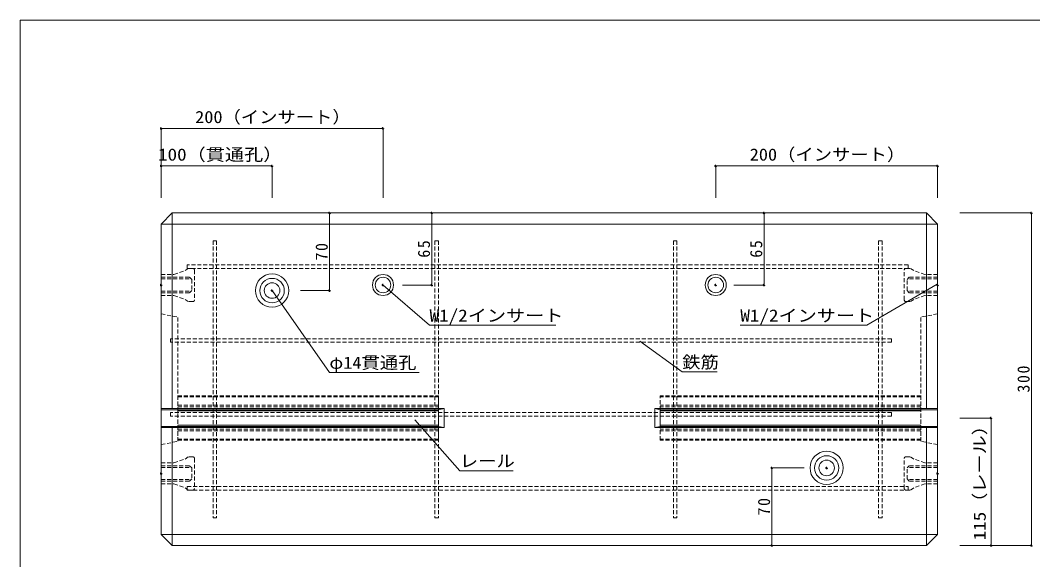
# Model space of a CAD drawing. Units: millimetres at full size, sheet at 1:3; details may follow other scales. Extents: x -3864 to -2494, y -501 to 501.
# Drawn here: x -3864 to -2951, y 15 to 501 of the extents above; entities that cross this region are included whole.
import ezdxf
from ezdxf.enums import TextEntityAlignment as Align

# ---------------------------------------------------------------- set-up
doc = ezdxf.new("R2010")
doc.units = ezdxf.units.MM
doc.header["$LTSCALE"] = 3
doc.header["$PDMODE"] = 32
doc.header["$PDSIZE"] = 1.5
doc.linetypes.add('DASHED1', pattern=[1.8, 1.2, -0.6])
doc.linetypes.add('USER2', pattern=[0.375, 0.25, -0.125])
doc.layers.add('0-0_0', color=4, linetype='DASHED1', lineweight=18)
doc.styles.add('ＭＳ ゴシック', font='')
doc.styles.get('ＭＳ ゴシック').set_extended_font_data('MS Gothic')

msp = doc.modelspace()

# ---------------------------------------------------------------- linework, layer by layer
at = {"layer": '0-0_0', "color": 7, "linetype": 'Continuous'}
for p, q in [((-3863.817, 501.26), (-3863.817, -501.24)), ((-2493.817, 501.26), (-3863.817, 501.26)), ((-3726.746, 327.388), (-3736.746, 317.388)), ((-3046.746, 327.388), (-3726.746, 327.388)), ((-3046.746, 327.388), (-3036.746, 317.388)), ((-3736.746, 317.388), (-3736.746, 37.388)), ((-3726.746, 317.388), (-3726.746, 150.888)), ((-3046.746, 317.388), (-3726.746, 317.388)), ((-3046.746, 150.888), (-3046.746, 317.388)), ((-3736.746, 150.888), (-3481.746, 150.888)), ((-3736.746, 150.888), (-3736.746, 133.888)), ((-3736.746, 149.888), (-3486.746, 149.888)), ((-3481.746, 133.888), (-3481.746, 150.888)), ((-3036.746, 150.888), (-3291.746, 150.888)), ((-3291.746, 133.888), (-3291.746, 150.888)), ((-3036.746, 149.888), (-3286.746, 149.888)), ((-3036.746, 150.888), (-3036.746, 133.888)), ((-3736.746, 134.888), (-3486.746, 134.888)), ((-3736.746, 133.888), (-3481.746, 133.888)), ((-3726.746, 133.888), (-3726.746, 37.388)), ((-3486.746, 134.888), (-3481.746, 133.888)), ((-3286.746, 134.888), (-3291.746, 133.888)), ((-3036.746, 133.888), (-3291.746, 133.888)), ((-3036.746, 134.888), (-3286.746, 134.888)), ((-3046.746, 37.388), (-3046.746, 133.888)), ((-3736.746, 37.388), (-3726.746, 27.388)), ((-3726.746, 37.388), (-3046.746, 37.388)), ((-3046.746, 37.388), (-3046.746, 27.388)), ((-3046.746, 37.388), (-3036.746, 37.388)), ((-3726.746, 27.388), (-3046.746, 27.388))]:
    msp.add_line(p, q, dxfattribs=at)
at = {"layer": '0-0_0', "linetype": 'Continuous'}
for p, q in [((-3736.746, 403.656), (-3536.746, 403.656)), ((-3736.746, 403.656), (-3736.746, 341.078)), ((-3536.746, 403.656), (-3536.746, 341.078)), ((-3736.746, 369.79), (-3636.746, 369.79)), ((-3736.746, 369.79), (-3736.746, 341.078)), ((-3636.746, 369.79), (-3636.746, 341.078)), ((-3036.746, 369.79), (-3236.746, 369.79)), ((-3236.746, 369.79), (-3236.746, 341.078)), ((-3036.746, 369.79), (-3036.746, 341.078)), ((-3584.916, 327.388), (-3611.256, 327.388)), ((-3584.916, 327.388), (-3584.916, 257.388)), ((-3492.725, 327.388), (-3519.065, 327.388)), ((-3492.725, 262.388), (-3492.725, 327.388)), ((-3193.139, 327.388), (-3220.358, 327.388)), ((-3193.139, 262.388), (-3193.139, 327.388)), ((-2988.51, 327.388), (-3016.713, 327.388)), ((-2952.097, 327.388), (-3016.713, 327.388)), ((-2952.097, 27.388), (-2952.097, 327.388)), ((-3585.093, 183.511), (-3636.746, 257.388)), ((-3584.916, 257.388), (-3611.256, 257.388)), ((-3494.772, 226.05), (-3536.746, 262.388)), ((-3492.725, 262.388), (-3519.065, 262.388)), ((-3193.139, 262.388), (-3220.358, 262.388)), ((-3494.772, 226.05), (-3380.772, 226.05)), ((-3266.997, 183.981), (-3305.223, 211.845)), ((-3585.093, 183.511), (-3504.093, 183.511)), ((-3266.997, 183.981), (-3235.497, 183.981)), ((-3721.746, 148.888), (-3486.746, 148.888)), ((-3051.746, 148.888), (-3286.746, 148.888)), ((-3467.49, 94.819), (-3508.059, 140.654)), ((-2988.51, 142.388), (-3016.713, 142.388)), ((-2988.51, 27.388), (-2988.51, 142.388)), ((-3721.746, 135.888), (-3486.746, 135.888)), ((-3051.746, 135.888), (-3286.746, 135.888)), ((-3467.49, 94.819), (-3419.49, 94.819)), ((-3186.115, 27.388), (-3186.115, 97.388)), ((-3186.115, 97.388), (-3157.141, 97.388)), ((-3186.115, 27.388), (-3157.141, 27.388)), ((-2988.51, 27.388), (-3016.713, 27.388)), ((-2952.097, 27.388), (-3016.713, 27.388))]:
    msp.add_line(p, q, dxfattribs=at)
at = {"layer": '0-0_0'}
for p, q in [((-3689.947, 302.385), (-3689.947, 52.385)), ((-3689.947, 302.385), (-3686.747, 302.385)), ((-3686.747, 302.385), (-3686.747, 52.385)), ((-3489.947, 302.385), (-3489.947, 52.385)), ((-3489.947, 302.385), (-3486.747, 302.385)), ((-3486.747, 302.385), (-3486.747, 52.385)), ((-3274.947, 302.385), (-3274.947, 52.385)), ((-3274.947, 302.385), (-3271.747, 302.385)), ((-3271.747, 302.385), (-3271.747, 52.385)), ((-3089.947, 302.385), (-3089.947, 52.385)), ((-3089.947, 302.385), (-3086.747, 302.385)), ((-3086.747, 302.385), (-3086.747, 52.385)), ((-3712.391, 277.388), (-3715.248, 275.388)), ((-3713.347, 280.585), (-3713.347, 277.385)), ((-3063.347, 280.585), (-3713.347, 280.585)), ((-3063.347, 277.385), (-3713.347, 277.385)), ((-3708.246, 277.388), (-3712.391, 277.388)), ((-3712.391, 277.388), (-3712.391, 277.354)), ((-3706.746, 275.888), (-3706.746, 248.888)), ((-3066.746, 248.888), (-3066.746, 275.888)), ((-3065.246, 277.388), (-3061.101, 277.388)), ((-3063.347, 280.585), (-3063.347, 277.385)), ((-3061.101, 277.388), (-3058.245, 275.388)), ((-3736.746, 269.388), (-3711.246, 269.388)), ((-3736.746, 267.888), (-3709.746, 267.888)), ((-3711.246, 269.388), (-3709.246, 267.388)), ((-3709.246, 267.388), (-3709.246, 257.388)), ((-3064.246, 267.388), (-3062.246, 269.388)), ((-3064.246, 257.388), (-3064.246, 267.388)), ((-3036.746, 267.888), (-3063.746, 267.888)), ((-3036.746, 269.388), (-3062.246, 269.388)), ((-3736.746, 256.888), (-3709.746, 256.888)), ((-3709.246, 257.388), (-3711.246, 255.388)), ((-3062.246, 255.388), (-3064.246, 257.388)), ((-3036.746, 256.888), (-3063.746, 256.888)), ((-3736.746, 255.388), (-3711.246, 255.388)), ((-3712.391, 247.388), (-3715.248, 249.388)), ((-3708.246, 247.388), (-3712.391, 247.388)), ((-3065.246, 247.388), (-3061.101, 247.388)), ((-3036.746, 255.388), (-3062.246, 255.388)), ((-3061.101, 247.388), (-3058.245, 249.388)), ((-3061.101, 247.388), (-3061.101, 247.421)), ((-3736.746, 236.388), (-3721.746, 233.388)), ((-3721.746, 121.388), (-3721.746, 233.388)), ((-3036.746, 236.388), (-3051.746, 233.388)), ((-3051.746, 121.388), (-3051.746, 233.388)), ((-3728.347, 213.918), (-3728.347, 210.718)), ((-3078.347, 213.918), (-3728.347, 213.918)), ((-3078.347, 210.718), (-3728.347, 210.718)), ((-3078.347, 213.918), (-3078.347, 210.718)), ((-3721.746, 162.388), (-3486.746, 162.388)), ((-3721.746, 161.388), (-3486.746, 161.388)), ((-3486.746, 122.388), (-3486.746, 162.388)), ((-3051.746, 162.388), (-3286.746, 162.388)), ((-3286.746, 122.388), (-3286.746, 162.388)), ((-3051.746, 161.388), (-3286.746, 161.388)), ((-3728.347, 147.251), (-3728.347, 144.051)), ((-3078.347, 147.251), (-3728.347, 147.251)), ((-3721.746, 153.888), (-3486.746, 153.888)), ((-3721.746, 152.388), (-3486.746, 152.388)), ((-3051.746, 153.888), (-3286.746, 153.888)), ((-3051.746, 152.388), (-3286.746, 152.388)), ((-3078.347, 147.251), (-3078.347, 144.051)), ((-3078.347, 144.051), (-3728.347, 144.051)), ((-3721.746, 132.388), (-3486.746, 132.388)), ((-3721.746, 130.888), (-3486.746, 130.888)), ((-3051.746, 132.388), (-3286.746, 132.388)), ((-3051.746, 130.888), (-3286.746, 130.888)), ((-3736.746, 118.388), (-3721.746, 121.388)), ((-3721.746, 123.388), (-3486.746, 123.388)), ((-3051.746, 123.388), (-3286.746, 123.388)), ((-3036.746, 118.388), (-3051.746, 121.388)), ((-3712.391, 107.388), (-3715.248, 105.388)), ((-3708.246, 107.388), (-3712.391, 107.388)), ((-3712.391, 107.388), (-3712.391, 107.354)), ((-3706.746, 105.888), (-3706.746, 78.888)), ((-3066.746, 78.888), (-3066.746, 105.888)), ((-3065.246, 107.388), (-3061.101, 107.388)), ((-3061.101, 107.388), (-3058.245, 105.388)), ((-3736.746, 99.388), (-3711.246, 99.388)), ((-3736.746, 97.888), (-3709.746, 97.888)), ((-3711.246, 99.388), (-3709.246, 97.388)), ((-3709.246, 97.388), (-3709.246, 87.388)), ((-3064.246, 97.388), (-3062.246, 99.388)), ((-3064.246, 87.388), (-3064.246, 97.388)), ((-3036.746, 97.888), (-3063.746, 97.888)), ((-3036.746, 99.388), (-3062.246, 99.388)), ((-3736.746, 86.888), (-3709.746, 86.888)), ((-3736.746, 85.388), (-3711.246, 85.388)), ((-3709.246, 87.388), (-3711.246, 85.388)), ((-3062.246, 85.388), (-3064.246, 87.388)), ((-3036.746, 86.888), (-3063.746, 86.888)), ((-3036.746, 85.388), (-3062.246, 85.388)), ((-3712.391, 77.388), (-3715.248, 79.388)), ((-3713.347, 80.585), (-3713.347, 77.385)), ((-3713.347, 80.585), (-3063.347, 80.585)), ((-3713.347, 77.385), (-3063.347, 77.385)), ((-3708.246, 77.388), (-3712.391, 77.388)), ((-3065.246, 77.388), (-3061.101, 77.388)), ((-3063.347, 80.585), (-3063.347, 77.385)), ((-3061.101, 77.388), (-3058.245, 79.388)), ((-3689.947, 52.385), (-3686.747, 52.385)), ((-3489.947, 52.385), (-3486.747, 52.385)), ((-3274.947, 52.385), (-3271.747, 52.385)), ((-3089.947, 52.385), (-3086.747, 52.385))]:
    msp.add_line(p, q, dxfattribs=at)
at = {"layer": '0-0_0', "color": 7, "linetype": 'USER2'}
msp.add_line((-3036.746, 83.388), (-3036.746, 229.388), dxfattribs=at)
at = {"layer": '0-0_0', "linetype": 'USER2'}
for p, q in [((-3716.746, 134.888), (-3486.746, 134.888)), ((-3051.746, 134.888), (-3286.746, 134.888))]:
    msp.add_line(p, q, dxfattribs=at)
at = {"layer": '0-0_0', "color": 7, "linetype": 'Continuous'}
for points in [[(-3726.746, 327.388), (-3726.746, 317.388), (-3736.746, 317.388)], [(-3046.746, 327.388), (-3046.746, 317.388), (-3036.746, 317.388)], [(-3046.746, 27.388), (-3036.746, 37.388), (-3036.746, 317.388)], [(-3486.746, 134.888), (-3486.746, 149.888), (-3481.746, 150.888)], [(-3286.746, 134.888), (-3286.746, 149.888), (-3291.746, 150.888)], [(-3736.746, 37.388), (-3726.746, 37.388), (-3726.746, 27.388)]]:
    msp.add_lwpolyline(points, dxfattribs=at)
at = {"layer": '0-0_0'}
for points in [[(-3736.746, 271.888), (-3725.246, 271.888), (-3715.248, 275.388)], [(-3036.746, 271.888), (-3048.246, 271.888), (-3058.245, 275.388)], [(-3736.746, 252.888), (-3725.246, 252.888), (-3715.248, 249.388)], [(-3036.746, 252.888), (-3048.246, 252.888), (-3058.245, 249.388)], [(-3721.746, 162.388), (-3721.746, 122.388), (-3486.746, 122.388)], [(-3051.746, 162.388), (-3051.746, 122.388), (-3286.746, 122.388)], [(-3736.746, 101.888), (-3725.246, 101.888), (-3715.248, 105.388)], [(-3036.746, 101.888), (-3048.246, 101.888), (-3058.245, 105.388)], [(-3736.746, 82.888), (-3725.246, 82.888), (-3715.248, 79.388)], [(-3036.746, 82.888), (-3048.246, 82.888), (-3058.245, 79.388)]]:
    msp.add_lwpolyline(points, dxfattribs=at)
at = {"layer": '0-0_0', "linetype": 'Continuous'}
msp.add_lwpolyline([(-3214.576, 226.05), (-3100.576, 226.05), (-3036.979, 263.203)], dxfattribs=at)
at = {"layer": '0-0_0', "color": 7, "linetype": 'Continuous'}
for centre, radius in [((-3636.746, 257.388), 15), ((-3636.746, 257.388), 11), ((-3536.746, 262.388), 9.5), ((-3536.746, 262.388), 7), ((-3236.746, 262.388), 9.5), ((-3236.746, 262.388), 7), ((-3636.746, 257.388), 7), ((-3136.746, 97.388), 15), ((-3136.746, 97.388), 11), ((-3136.746, 97.388), 7)]:
    msp.add_circle(centre, radius, dxfattribs=at)
at = {"layer": '0-0_0'}
for centre, radius, start, end in [((-3708.246, 275.888), 1.5, 0, 90), ((-3065.246, 275.888), 1.5, 90, 180), ((-3708.246, 248.888), 1.5, 270, 0), ((-3065.243, 248.912), 1.503, 180.00069, 180.90498), ((-3065.246, 248.888), 1.5, 180, 270), ((-3708.246, 105.888), 1.5, 0, 90), ((-3708.249, 105.864), 1.503, 0.00069, 0.90498), ((-3065.246, 105.888), 1.5, 90, 180), ((-3708.246, 78.888), 1.5, 270, 0), ((-3065.243, 78.912), 1.503, 180.00069, 180.90498), ((-3065.246, 78.888), 1.5, 180, 270)]:
    msp.add_arc(centre, radius, start, end, dxfattribs=at)
for p in [(-3736.746, 403.656), (-3536.746, 403.656), (-3736.746, 369.79), (-3636.746, 369.79), (-3236.746, 369.79), (-3036.746, 369.79), (-3584.916, 327.388), (-3492.725, 327.388), (-3193.139, 327.388), (-2952.097, 327.388), (-3584.916, 257.388), (-3492.725, 262.388), (-3193.139, 262.388), (-2988.51, 142.388), (-3186.115, 97.388), (-3186.115, 27.388), (-2988.51, 27.388), (-2952.097, 27.388)]:
    msp.add_point(p, dxfattribs=at)
at = {"layer": '0-0_0', "color": 7}
for p in [(-3736.746, 262.388), (-3636.746, 257.388), (-3536.746, 262.388), (-3236.746, 262.388), (-3036.746, 262.388), (-3736.746, 92.388), (-3136.746, 97.388), (-3036.746, 92.388)]:
    msp.add_point(p, dxfattribs=at)

# ---------------------------------------------------------------- texts
at = {"layer": '0-0_0', "color": 3, "style": 'ＭＳ ゴシック'}
for s, width, p in [('200（インサート）', 1.1, (-3706.121, 405.156)), ('100（貫通孔）', 1.15, (-3739.621, 371.29)), ('200（インサート）', 1.1, (-3206.121, 371.29)), ('W1/2インサート', 1.15, (-3494.772, 226.05)), ('W1/2インサート', 1.15, (-3214.576, 226.05)), ('φ14貫通孔', 1.1, (-3585.093, 183.511)), ('鉄筋', 1.1, (-3266.997, 183.981)), ('レール', 1.1, (-3467.49, 94.819))]:
    msp.add_text(s, height=11, dxfattribs=dict(at, width=width)).set_placement(p, align=Align.BOTTOM_LEFT)
at = {"layer": '0-0_0', "color": 3, "style": 'ＭＳ ゴシック', "width": 1.15}
msp.add_text('115（レール）', height=11, rotation=90, dxfattribs=at).set_placement((-2990.01, 32.013), align=Align.BOTTOM_LEFT)
at = {"layer": '0-0_0', "color": 3, "char_height": 11, "attachment_point": 7, "rotation": 90, "style": 'ＭＳ ゴシック'}
for s, insert in [('\\T1.21;\\W0.95;65', (-3494.225, 287.013)), ('\\T1.21;\\W0.95;65', (-3194.639, 287.013)), ('\\T1.21;\\W0.95;70', (-3586.416, 284.513)), ('\\T1.21;\\W0.95;300', (-2953.597, 165.388)), ('\\T1.21;\\W0.95;70', (-3187.615, 54.513))]:
    msp.add_mtext(s, dxfattribs=dict(at, insert=insert))

doc.saveas('drawing.dxf')
